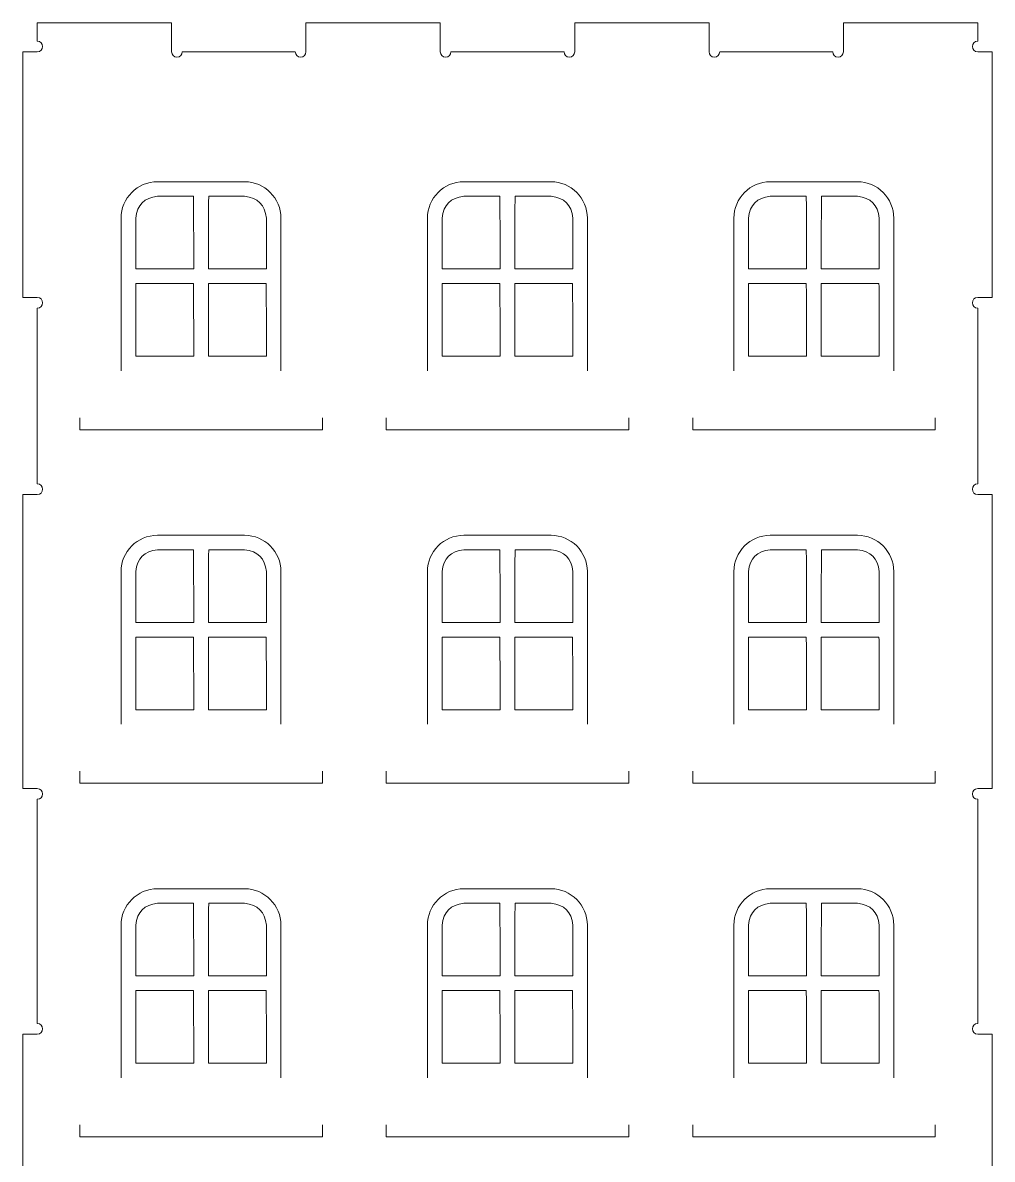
# Model space of a CAD drawing. Header units: millimetres. Extents: x -494 to 494, y -418 to 418.
# Drawn here: x 293.7 to 493.7, y 183.7 to 418.1 of the extents above; entities that cross this region are included whole.
import ezdxf

# ---------------------------------------------------------------- set-up
doc = ezdxf.new("R2010")
doc.units = ezdxf.units.MM
doc.header["$MEASUREMENT"] = 0

msp = doc.modelspace()

# ---------------------------------------------------------------- linework, layer by layer
at = {"lineweight": 9}
for points, knots in [([(293.7409, 6.8098), (293.7409, 6.8098), (293.7409, -46.8502), (293.7409, -46.8502), (293.7409, -46.8502), (293.7409, -46.8502), (313.7409, -46.8502), (313.7409, -46.8502), (313.7409, -46.8502), (313.7409, -46.8502), (313.7409, 10.1498), (313.7409, 10.1498), (313.7409, 10.1498), (313.7409, 10.1498), (413.7409, 10.1498), (413.7409, 10.1498), (413.7409, 10.1498), (413.7409, 10.1498), (413.7409, -46.8502), (413.7409, -46.8502), (413.7409, -46.8502), (413.7409, -46.8502), (493.7409, -46.8502), (493.7409, -46.8502), (493.7409, -46.8502), (493.7409, -46.8502), (493.7409, 6.8098), (493.7409, 6.8098), (493.7409, 6.8098), (493.7409, 6.8098), (490.7409, 6.8098), (490.7409, 6.8098), (490.7409, 6.8098), (490.1334, 6.8098), (489.6409, 7.3023), (489.6409, 7.9098), (489.6409, 7.9098), (489.6409, 8.5173), (490.1334, 9.0098), (490.7409, 9.0098), (490.7409, 9.0098), (490.7409, 9.0098), (490.7409, 55.2798), (490.7409, 55.2798), (490.7409, 55.2798), (490.1334, 55.2798), (489.6409, 55.7723), (489.6409, 56.3798), (489.6409, 56.3798), (489.6409, 56.9873), (490.1334, 57.4798), (490.7409, 57.4798), (490.7409, 57.4798), (490.7409, 57.4798), (493.7409, 57.4798), (493.7409, 57.4798), (493.7409, 57.4798), (493.7409, 57.4798), (493.7409, 108.1498), (493.7409, 108.1498), (493.7409, 108.1498), (493.7409, 108.1498), (490.7409, 108.1498), (490.7409, 108.1498), (490.7409, 108.1498), (490.1334, 108.1498), (489.6409, 108.6423), (489.6409, 109.2498), (489.6409, 109.2498), (489.6409, 109.8573), (490.1334, 110.3498), (490.7409, 110.3498), (490.7409, 110.3498), (490.7409, 110.3498), (490.7409, 156.6098), (490.7409, 156.6098), (490.7409, 156.6098), (490.1334, 156.6098), (489.6409, 157.1023), (489.6409, 157.7098), (489.6409, 157.7098), (489.6409, 158.3173), (490.1334, 158.8098), (490.7409, 158.8098), (490.7409, 158.8098), (490.7409, 158.8098), (493.7409, 158.8098), (493.7409, 158.8098), (493.7409, 158.8098), (493.7409, 158.8098), (493.7409, 209.4798), (493.7409, 209.4798), (493.7409, 209.4798), (493.7409, 209.4798), (490.7409, 209.4798), (490.7409, 209.4798), (490.7409, 209.4798), (490.1334, 209.4798), (489.6409, 209.9723), (489.6409, 210.5798), (489.6409, 210.5798), (489.6409, 211.1873), (490.1334, 211.6798), (490.7409, 211.6798), (490.7409, 211.6798), (490.7409, 211.6798), (490.7409, 257.9498), (490.7409, 257.9498), (490.7409, 257.9498), (490.1334, 257.9498), (489.6409, 258.4423), (489.6409, 259.0498), (489.6409, 259.0498), (489.6409, 259.6573), (490.1334, 260.1498), (490.7409, 260.1498), (490.7409, 260.1498), (490.7409, 260.1498), (493.7409, 260.1498), (493.7409, 260.1498), (493.7409, 260.1498), (493.7409, 260.1498), (493.7409, 320.8098), (493.7409, 320.8098), (493.7409, 320.8098), (493.7409, 320.8098), (490.7409, 320.8098), (490.7409, 320.8098), (490.7409, 320.8098), (490.1334, 320.8098), (489.6409, 321.3023), (489.6409, 321.9098), (489.6409, 321.9098), (489.6409, 322.5173), (490.1334, 323.0098), (490.7409, 323.0098), (490.7409, 323.0098), (490.7409, 323.0098), (490.7409, 359.2798), (490.7409, 359.2798), (490.7409, 359.2798), (490.1334, 359.2798), (489.6409, 359.7723), (489.6409, 360.3798), (489.6409, 360.3798), (489.6409, 360.9873), (490.1334, 361.4798), (490.7409, 361.4798), (490.7409, 361.4798), (490.7409, 361.4798), (493.7409, 361.4798), (493.7409, 361.4798), (493.7409, 361.4798), (493.7409, 361.4798), (493.7409, 412.1498), (493.7409, 412.1498), (493.7409, 412.1498), (493.7409, 412.1498), (490.7409, 412.1498), (490.7409, 412.1498), (490.7409, 412.1498), (490.1334, 412.1498), (489.6409, 412.6423), (489.6409, 413.2498), (489.6409, 413.2498), (489.6409, 413.8573), (490.1334, 414.3498), (490.7409, 414.3498), (490.7409, 414.3498), (490.7409, 414.3498), (490.7409, 418.1498), (490.7409, 418.1498), (490.7409, 418.1498), (490.7409, 418.1498), (463.0209, 418.1498), (463.0209, 418.1498), (463.0209, 418.1498), (463.0209, 418.1498), (463.0209, 412.1498), (463.0209, 412.1498), (463.0209, 412.1498), (463.0209, 411.5423), (462.5284, 411.0498), (461.9209, 411.0498), (461.9209, 411.0498), (461.3134, 411.0498), (460.8209, 411.5423), (460.8209, 412.1498), (460.8209, 412.1498), (460.8209, 412.1498), (437.5109, 412.1498), (437.5109, 412.1498), (437.5109, 412.1498), (437.5109, 411.5423), (437.0184, 411.0498), (436.4109, 411.0498), (436.4109, 411.0498), (435.8034, 411.0498), (435.3109, 411.5423), (435.3109, 412.1498), (435.3109, 412.1498), (435.3109, 412.1498), (435.3109, 418.1498), (435.3109, 418.1498), (435.3109, 418.1498), (435.3109, 418.1498), (407.6009, 418.1498), (407.6009, 418.1498), (407.6009, 418.1498), (407.6009, 418.1498), (407.6009, 412.1498), (407.6009, 412.1498), (407.6009, 412.1498), (407.6009, 411.5423), (407.1084, 411.0498), (406.5009, 411.0498), (406.5009, 411.0498), (405.8934, 411.0498), (405.4009, 411.5423), (405.4009, 412.1498), (405.4009, 412.1498), (405.4009, 412.1498), (382.0809, 412.1498), (382.0809, 412.1498), (382.0809, 412.1498), (382.0809, 411.5423), (381.5884, 411.0498), (380.9809, 411.0498), (380.9809, 411.0498), (380.3734, 411.0498), (379.8809, 411.5423), (379.8809, 412.1498), (379.8809, 412.1498), (379.8809, 412.1498), (379.8809, 418.1498), (379.8809, 418.1498), (379.8809, 418.1498), (379.8809, 418.1498), (352.1709, 418.1498), (352.1709, 418.1498), (352.1709, 418.1498), (352.1709, 418.1498), (352.1709, 412.1498), (352.1709, 412.1498), (352.1709, 412.1498), (352.1709, 411.5423), (351.6784, 411.0498), (351.0709, 411.0498), (351.0709, 411.0498), (350.4634, 411.0498), (349.9709, 411.5423), (349.9709, 412.1498), (349.9709, 412.1498), (349.9709, 412.1498), (326.6509, 412.1498), (326.6509, 412.1498), (326.6509, 412.1498), (326.6509, 411.5423), (326.1584, 411.0498), (325.5509, 411.0498), (325.5509, 411.0498), (324.9434, 411.0498), (324.4509, 411.5423), (324.4509, 412.1498), (324.4509, 412.1498), (324.4509, 412.1498), (324.4509, 418.1498), (324.4509, 418.1498), (324.4509, 418.1498), (324.4509, 418.1498), (296.7409, 418.1498), (296.7409, 418.1498), (296.7409, 418.1498), (296.7409, 418.1498), (296.7409, 414.3498), (296.7409, 414.3498), (296.7409, 414.3498), (297.3484, 414.3498), (297.8409, 413.8573), (297.8409, 413.2498), (297.8409, 413.2498), (297.8409, 412.6423), (297.3484, 412.1498), (296.7409, 412.1498), (296.7409, 412.1498), (296.7409, 412.1498), (293.7409, 412.1498), (293.7409, 412.1498), (293.7409, 412.1498), (293.7409, 412.1498), (293.7409, 361.4798), (293.7409, 361.4798), (293.7409, 361.4798), (293.7409, 361.4798), (296.7409, 361.4798), (296.7409, 361.4798), (296.7409, 361.4798), (297.3484, 361.4798), (297.8409, 360.9873), (297.8409, 360.3798), (297.8409, 360.3798), (297.8409, 359.7723), (297.3484, 359.2798), (296.7409, 359.2798), (296.7409, 359.2798), (296.7409, 359.2798), (296.7409, 323.0098), (296.7409, 323.0098), (296.7409, 323.0098), (297.3484, 323.0098), (297.8409, 322.5173), (297.8409, 321.9098), (297.8409, 321.9098), (297.8409, 321.3023), (297.3484, 320.8098), (296.7409, 320.8098), (296.7409, 320.8098), (296.7409, 320.8098), (293.7409, 320.8098), (293.7409, 320.8098), (293.7409, 320.8098), (293.7409, 320.8098), (293.7409, 260.1498), (293.7409, 260.1498), (293.7409, 260.1498), (293.7409, 260.1498), (296.7409, 260.1498), (296.7409, 260.1498), (296.7409, 260.1498), (297.3484, 260.1498), (297.8409, 259.6573), (297.8409, 259.0498), (297.8409, 259.0498), (297.8409, 258.4423), (297.3484, 257.9498), (296.7409, 257.9498), (296.7409, 257.9498), (296.7409, 257.9498), (296.7409, 211.6798), (296.7409, 211.6798), (296.7409, 211.6798), (297.3484, 211.6798), (297.8409, 211.1873), (297.8409, 210.5798), (297.8409, 210.5798), (297.8409, 209.9723), (297.3484, 209.4798), (296.7409, 209.4798), (296.7409, 209.4798), (296.7409, 209.4798), (293.7409, 209.4798), (293.7409, 209.4798), (293.7409, 209.4798), (293.7409, 209.4798), (293.7409, 158.8098), (293.7409, 158.8098), (293.7409, 158.8098), (293.7409, 158.8098), (296.7409, 158.8098), (296.7409, 158.8098), (296.7409, 158.8098), (297.3484, 158.8098), (297.8409, 158.3173), (297.8409, 157.7098), (297.8409, 157.7098), (297.8409, 157.1023), (297.3484, 156.6098), (296.7409, 156.6098), (296.7409, 156.6098), (296.7409, 156.6098), (296.7409, 110.3498), (296.7409, 110.3498), (296.7409, 110.3498), (297.3484, 110.3498), (297.8409, 109.8573), (297.8409, 109.2498), (297.8409, 109.2498), (297.8409, 108.6423), (297.3484, 108.1498), (296.7409, 108.1498), (296.7409, 108.1498), (296.7409, 108.1498), (293.7409, 108.1498), (293.7409, 108.1498), (293.7409, 108.1498), (293.7409, 108.1498), (293.7409, 57.4798), (293.7409, 57.4798), (293.7409, 57.4798), (293.7409, 57.4798), (296.7409, 57.4798), (296.7409, 57.4798), (296.7409, 57.4798), (297.3484, 57.4798), (297.8409, 56.9873), (297.8409, 56.3798), (297.8409, 56.3798), (297.8409, 55.7723), (297.3484, 55.2798), (296.7409, 55.2798), (296.7409, 55.2798), (296.7409, 55.2798), (296.7409, 9.0098), (296.7409, 9.0098), (296.7409, 9.0098), (297.3484, 9.0098), (297.8409, 8.5173), (297.8409, 7.9098), (297.8409, 7.9098), (297.8409, 7.3023), (297.3484, 6.8098), (296.7409, 6.8098), (296.7409, 6.8098), (296.7409, 6.8098), (293.7409, 6.8098), (293.7409, 6.8098)], [0, 0, 0, 0, 0.00952381, 0.00952381, 0.00952381, 0.00952381, 0.01904762, 0.01904762, 0.01904762, 0.01904762, 0.02857143, 0.02857143, 0.02857143, 0.02857143, 0.03809524, 0.03809524, 0.03809524, 0.03809524, 0.04761905, 0.04761905, 0.04761905, 0.04761905, 0.05714286, 0.05714286, 0.05714286, 0.05714286, 0.06666667, 0.06666667, 0.06666667, 0.06666667, 0.07619048, 0.07619048, 0.07619048, 0.07619048, 0.08571429, 0.08571429, 0.08571429, 0.08571429, 0.0952381, 0.0952381, 0.0952381, 0.0952381, 0.1047619, 0.1047619, 0.1047619, 0.1047619, 0.11428571, 0.11428571, 0.11428571, 0.11428571, 0.12380952, 0.12380952, 0.12380952, 0.12380952, 0.13333333, 0.13333333, 0.13333333, 0.13333333, 0.14285714, 0.14285714, 0.14285714, 0.14285714, 0.15238095, 0.15238095, 0.15238095, 0.15238095, 0.16190476, 0.16190476, 0.16190476, 0.16190476, 0.17142857, 0.17142857, 0.17142857, 0.17142857, 0.18095238, 0.18095238, 0.18095238, 0.18095238, 0.19047619, 0.19047619, 0.19047619, 0.19047619, 0.2, 0.2, 0.2, 0.2, 0.20952381, 0.20952381, 0.20952381, 0.20952381, 0.21904762, 0.21904762, 0.21904762, 0.21904762, 0.22857143, 0.22857143, 0.22857143, 0.22857143, 0.23809524, 0.23809524, 0.23809524, 0.23809524, 0.24761905, 0.24761905, 0.24761905, 0.24761905, 0.25714286, 0.25714286, 0.25714286, 0.25714286, 0.26666667, 0.26666667, 0.26666667, 0.26666667, 0.27619048, 0.27619048, 0.27619048, 0.27619048, 0.28571429, 0.28571429, 0.28571429, 0.28571429, 0.2952381, 0.2952381, 0.2952381, 0.2952381, 0.3047619, 0.3047619, 0.3047619, 0.3047619, 0.31428571, 0.31428571, 0.31428571, 0.31428571, 0.32380952, 0.32380952, 0.32380952, 0.32380952, 0.33333333, 0.33333333, 0.33333333, 0.33333333, 0.34285714, 0.34285714, 0.34285714, 0.34285714, 0.35238095, 0.35238095, 0.35238095, 0.35238095, 0.36190476, 0.36190476, 0.36190476, 0.36190476, 0.37142857, 0.37142857, 0.37142857, 0.37142857, 0.38095238, 0.38095238, 0.38095238, 0.38095238, 0.39047619, 0.39047619, 0.39047619, 0.39047619, 0.4, 0.4, 0.4, 0.4, 0.40952381, 0.40952381, 0.40952381, 0.40952381, 0.41904762, 0.41904762, 0.41904762, 0.41904762, 0.42857143, 0.42857143, 0.42857143, 0.42857143, 0.43809524, 0.43809524, 0.43809524, 0.43809524, 0.44761905, 0.44761905, 0.44761905, 0.44761905, 0.45714286, 0.45714286, 0.45714286, 0.45714286, 0.46666667, 0.46666667, 0.46666667, 0.46666667, 0.47619048, 0.47619048, 0.47619048, 0.47619048, 0.48571429, 0.48571429, 0.48571429, 0.48571429, 0.4952381, 0.4952381, 0.4952381, 0.4952381, 0.5047619, 0.5047619, 0.5047619, 0.5047619, 0.51428571, 0.51428571, 0.51428571, 0.51428571, 0.52380952, 0.52380952, 0.52380952, 0.52380952, 0.53333333, 0.53333333, 0.53333333, 0.53333333, 0.54285714, 0.54285714, 0.54285714, 0.54285714, 0.55238095, 0.55238095, 0.55238095, 0.55238095, 0.56190476, 0.56190476, 0.56190476, 0.56190476, 0.57142857, 0.57142857, 0.57142857, 0.57142857, 0.58095238, 0.58095238, 0.58095238, 0.58095238, 0.59047619, 0.59047619, 0.59047619, 0.59047619, 0.6, 0.6, 0.6, 0.6, 0.60952381, 0.60952381, 0.60952381, 0.60952381, 0.61904762, 0.61904762, 0.61904762, 0.61904762, 0.62857143, 0.62857143, 0.62857143, 0.62857143, 0.63809524, 0.63809524, 0.63809524, 0.63809524, 0.64761905, 0.64761905, 0.64761905, 0.64761905, 0.65714286, 0.65714286, 0.65714286, 0.65714286, 0.66666667, 0.66666667, 0.66666667, 0.66666667, 0.67619048, 0.67619048, 0.67619048, 0.67619048, 0.68571429, 0.68571429, 0.68571429, 0.68571429, 0.6952381, 0.6952381, 0.6952381, 0.6952381, 0.7047619, 0.7047619, 0.7047619, 0.7047619, 0.71428571, 0.71428571, 0.71428571, 0.71428571, 0.72380952, 0.72380952, 0.72380952, 0.72380952, 0.73333333, 0.73333333, 0.73333333, 0.73333333, 0.74285714, 0.74285714, 0.74285714, 0.74285714, 0.75238095, 0.75238095, 0.75238095, 0.75238095, 0.76190476, 0.76190476, 0.76190476, 0.76190476, 0.77142857, 0.77142857, 0.77142857, 0.77142857, 0.78095238, 0.78095238, 0.78095238, 0.78095238, 0.79047619, 0.79047619, 0.79047619, 0.79047619, 0.8, 0.8, 0.8, 0.8, 0.80952381, 0.80952381, 0.80952381, 0.80952381, 0.81904762, 0.81904762, 0.81904762, 0.81904762, 0.82857143, 0.82857143, 0.82857143, 0.82857143, 0.83809524, 0.83809524, 0.83809524, 0.83809524, 0.84761905, 0.84761905, 0.84761905, 0.84761905, 0.85714286, 0.85714286, 0.85714286, 0.85714286, 0.86666667, 0.86666667, 0.86666667, 0.86666667, 0.87619048, 0.87619048, 0.87619048, 0.87619048, 0.88571429, 0.88571429, 0.88571429, 0.88571429, 0.8952381, 0.8952381, 0.8952381, 0.8952381, 0.9047619, 0.9047619, 0.9047619, 0.9047619, 0.91428571, 0.91428571, 0.91428571, 0.91428571, 0.92380952, 0.92380952, 0.92380952, 0.92380952, 0.93333333, 0.93333333, 0.93333333, 0.93333333, 0.94285714, 0.94285714, 0.94285714, 0.94285714, 0.95238095, 0.95238095, 0.95238095, 0.95238095, 0.96190476, 0.96190476, 0.96190476, 0.96190476, 0.97142857, 0.97142857, 0.97142857, 0.97142857, 0.98095238, 0.98095238, 0.98095238, 0.98095238, 1, 1, 1, 1]), ([(347.0163, 346.3401), (347.0163, 346.3401), (347.0163, 377.8401), (347.0163, 377.8401), (347.0163, 377.8401), (347.0163, 381.9651), (343.6413, 385.3401), (339.5164, 385.3401), (339.5164, 385.3401), (339.5164, 385.3401), (321.5163, 385.3401), (321.5163, 385.3401), (321.5163, 385.3401), (317.3914, 385.3401), (314.0163, 381.9651), (314.0163, 377.8401), (314.0163, 377.8401), (314.0163, 377.8401), (314.0163, 346.3401), (314.0163, 346.3401)], [0, 0, 0, 0, 0.16666667, 0.16666667, 0.16666667, 0.16666667, 0.33333333, 0.33333333, 0.33333333, 0.33333333, 0.5, 0.5, 0.5, 0.5, 0.66666667, 0.66666667, 0.66666667, 0.66666667, 1, 1, 1, 1]), ([(410.2163, 346.3401), (410.2163, 346.3401), (410.2163, 377.8401), (410.2163, 377.8401), (410.2163, 377.8401), (410.2163, 381.9651), (406.8413, 385.3401), (402.7164, 385.3401), (402.7164, 385.3401), (402.7164, 385.3401), (384.7163, 385.3401), (384.7163, 385.3401), (384.7163, 385.3401), (380.5914, 385.3401), (377.2163, 381.9651), (377.2163, 377.8401), (377.2163, 377.8401), (377.2163, 377.8401), (377.2163, 346.3401), (377.2163, 346.3401)], [0, 0, 0, 0, 0.16666667, 0.16666667, 0.16666667, 0.16666667, 0.33333333, 0.33333333, 0.33333333, 0.33333333, 0.5, 0.5, 0.5, 0.5, 0.66666667, 0.66666667, 0.66666667, 0.66666667, 1, 1, 1, 1]), ([(473.4363, 346.3401), (473.4363, 346.3401), (473.4363, 377.8401), (473.4363, 377.8401), (473.4363, 377.8401), (473.4363, 381.9651), (470.0613, 385.3401), (465.9364, 385.3401), (465.9364, 385.3401), (465.9364, 385.3401), (447.9363, 385.3401), (447.9363, 385.3401), (447.9363, 385.3401), (443.8114, 385.3401), (440.4363, 381.9651), (440.4363, 377.8401), (440.4363, 377.8401), (440.4363, 377.8401), (440.4363, 346.3401), (440.4363, 346.3401)], [0, 0, 0, 0, 0.16666667, 0.16666667, 0.16666667, 0.16666667, 0.33333333, 0.33333333, 0.33333333, 0.33333333, 0.5, 0.5, 0.5, 0.5, 0.66666667, 0.66666667, 0.66666667, 0.66666667, 1, 1, 1, 1]), ([(317.0379, 377.8401), (317.0379, 369.84), (317.0379, 367.3614), (317.0379, 367.3614), (317.0379, 367.3614), (326.0379, 367.3615), (329.0162, 367.3615), (329.0162, 367.3615), (329.0162, 367.3615), (329.0162, 378.3615), (328.9504, 382.3401), (328.9504, 382.3401), (328.9504, 382.3401), (322.9503, 382.3401), (321.5378, 382.3401), (321.5378, 382.3401), (321.5378, 382.3401), (318.8187, 382.0899), (317.3187, 380.5899), (317.0379, 377.8401)], [0, 0, 0, 0, 0.16666667, 0.16666667, 0.16666667, 0.16666667, 0.33333333, 0.33333333, 0.33333333, 0.33333333, 0.5, 0.5, 0.5, 0.5, 0.66666667, 0.66666667, 0.66666667, 0.66666667, 1, 1, 1, 1]), ([(344.0163, 377.8401), (344.0163, 369.84), (344.0163, 367.3614), (344.0163, 367.3614), (344.0163, 367.3614), (335.0163, 367.3615), (332.038, 367.3615), (332.038, 367.3615), (332.038, 367.3615), (332.038, 378.3615), (332.1038, 382.3401), (332.1038, 382.3401), (332.1038, 382.3401), (338.1039, 382.3401), (339.5164, 382.3401), (339.5164, 382.3401), (339.5164, 382.3401), (342.2355, 382.0899), (343.7355, 380.5899), (344.0163, 377.8401)], [0, 0, 0, 0, 0.16666667, 0.16666667, 0.16666667, 0.16666667, 0.33333333, 0.33333333, 0.33333333, 0.33333333, 0.5, 0.5, 0.5, 0.5, 0.66666667, 0.66666667, 0.66666667, 0.66666667, 1, 1, 1, 1]), ([(380.2379, 377.8401), (380.2379, 369.84), (380.2379, 367.3614), (380.2379, 367.3614), (380.2379, 367.3614), (389.2379, 367.3615), (392.2162, 367.3615), (392.2162, 367.3615), (392.2162, 367.3615), (392.2162, 378.3615), (392.1504, 382.3401), (392.1504, 382.3401), (392.1504, 382.3401), (386.1503, 382.3401), (384.7378, 382.3401), (384.7378, 382.3401), (384.7378, 382.3401), (382.0187, 382.0899), (380.5187, 380.5899), (380.2379, 377.8401)], [0, 0, 0, 0, 0.16666667, 0.16666667, 0.16666667, 0.16666667, 0.33333333, 0.33333333, 0.33333333, 0.33333333, 0.5, 0.5, 0.5, 0.5, 0.66666667, 0.66666667, 0.66666667, 0.66666667, 1, 1, 1, 1]), ([(407.2163, 377.8401), (407.2163, 369.84), (407.2163, 367.3614), (407.2163, 367.3614), (407.2163, 367.3614), (398.2163, 367.3615), (395.238, 367.3615), (395.238, 367.3615), (395.238, 367.3615), (395.238, 378.3615), (395.3038, 382.3401), (395.3038, 382.3401), (395.3038, 382.3401), (401.3039, 382.3401), (402.7164, 382.3401), (402.7164, 382.3401), (402.7164, 382.3401), (405.4355, 382.0899), (406.9355, 380.5899), (407.2163, 377.8401)], [0, 0, 0, 0, 0.16666667, 0.16666667, 0.16666667, 0.16666667, 0.33333333, 0.33333333, 0.33333333, 0.33333333, 0.5, 0.5, 0.5, 0.5, 0.66666667, 0.66666667, 0.66666667, 0.66666667, 1, 1, 1, 1]), ([(443.4579, 377.8401), (443.4579, 369.84), (443.4579, 367.3614), (443.4579, 367.3614), (443.4579, 367.3614), (452.4579, 367.3615), (455.4362, 367.3615), (455.4362, 367.3615), (455.4362, 367.3615), (455.4362, 378.3615), (455.3704, 382.3401), (455.3704, 382.3401), (455.3704, 382.3401), (449.3703, 382.3401), (447.9578, 382.3401), (447.9578, 382.3401), (447.9578, 382.3401), (445.2387, 382.0899), (443.7387, 380.5899), (443.4579, 377.8401)], [0, 0, 0, 0, 0.16666667, 0.16666667, 0.16666667, 0.16666667, 0.33333333, 0.33333333, 0.33333333, 0.33333333, 0.5, 0.5, 0.5, 0.5, 0.66666667, 0.66666667, 0.66666667, 0.66666667, 1, 1, 1, 1]), ([(470.4363, 377.8401), (470.4363, 369.84), (470.4363, 367.3614), (470.4363, 367.3614), (470.4363, 367.3614), (461.4363, 367.3615), (458.458, 367.3615), (458.458, 367.3615), (458.458, 367.3615), (458.458, 378.3615), (458.5238, 382.3401), (458.5238, 382.3401), (458.5238, 382.3401), (464.5239, 382.3401), (465.9364, 382.3401), (465.9364, 382.3401), (465.9364, 382.3401), (468.6555, 382.0899), (470.1555, 380.5899), (470.4363, 377.8401)], [0, 0, 0, 0, 0.16666667, 0.16666667, 0.16666667, 0.16666667, 0.33333333, 0.33333333, 0.33333333, 0.33333333, 0.5, 0.5, 0.5, 0.5, 0.66666667, 0.66666667, 0.66666667, 0.66666667, 1, 1, 1, 1]), ([(317.0379, 364.3401), (317.0379, 356.34), (317.0379, 349.3614), (317.0379, 349.3614), (317.0379, 349.3614), (326.0379, 349.3615), (329.0162, 349.3615), (329.0162, 349.3615), (329.0162, 349.3615), (329.0162, 360.3615), (328.9504, 364.3401), (328.9504, 364.3401), (328.9504, 364.3401), (322.9503, 364.3401), (317.0379, 364.3401), (317.0379, 364.3401)], [0, 0, 0, 0, 0.2, 0.2, 0.2, 0.2, 0.4, 0.4, 0.4, 0.4, 0.6, 0.6, 0.6, 0.6, 1, 1, 1, 1]), ([(332.0379, 364.3401), (332.0379, 356.34), (332.0379, 349.3614), (332.0379, 349.3614), (332.0379, 349.3614), (341.0379, 349.3615), (344.0162, 349.3615), (344.0162, 349.3615), (344.0162, 349.3615), (344.0162, 360.3615), (343.9504, 364.3401), (343.9504, 364.3401), (343.9504, 364.3401), (337.9503, 364.3401), (332.0379, 364.3401), (332.0379, 364.3401)], [0, 0, 0, 0, 0.2, 0.2, 0.2, 0.2, 0.4, 0.4, 0.4, 0.4, 0.6, 0.6, 0.6, 0.6, 1, 1, 1, 1]), ([(380.2379, 364.3401), (380.2379, 356.34), (380.2379, 349.3614), (380.2379, 349.3614), (380.2379, 349.3614), (389.2379, 349.3615), (392.2162, 349.3615), (392.2162, 349.3615), (392.2162, 349.3615), (392.2162, 360.3615), (392.1504, 364.3401), (392.1504, 364.3401), (392.1504, 364.3401), (386.1503, 364.3401), (380.2379, 364.3401), (380.2379, 364.3401)], [0, 0, 0, 0, 0.2, 0.2, 0.2, 0.2, 0.4, 0.4, 0.4, 0.4, 0.6, 0.6, 0.6, 0.6, 1, 1, 1, 1]), ([(395.2379, 364.3401), (395.2379, 356.34), (395.2379, 349.3614), (395.2379, 349.3614), (395.2379, 349.3614), (404.2379, 349.3615), (407.2162, 349.3615), (407.2162, 349.3615), (407.2162, 349.3615), (407.2162, 360.3615), (407.1504, 364.3401), (407.1504, 364.3401), (407.1504, 364.3401), (401.1503, 364.3401), (395.2379, 364.3401), (395.2379, 364.3401)], [0, 0, 0, 0, 0.2, 0.2, 0.2, 0.2, 0.4, 0.4, 0.4, 0.4, 0.6, 0.6, 0.6, 0.6, 1, 1, 1, 1]), ([(443.4579, 364.3401), (443.4579, 356.34), (443.4579, 349.3614), (443.4579, 349.3614), (443.4579, 349.3614), (452.4579, 349.3615), (455.4362, 349.3615), (455.4362, 349.3615), (455.4362, 349.3615), (455.4362, 360.3615), (455.3704, 364.3401), (455.3704, 364.3401), (455.3704, 364.3401), (449.3703, 364.3401), (443.4579, 364.3401), (443.4579, 364.3401)], [0, 0, 0, 0, 0.2, 0.2, 0.2, 0.2, 0.4, 0.4, 0.4, 0.4, 0.6, 0.6, 0.6, 0.6, 1, 1, 1, 1]), ([(458.4579, 364.3401), (458.4579, 356.34), (458.4579, 349.3614), (458.4579, 349.3614), (458.4579, 349.3614), (467.4579, 349.3615), (470.4362, 349.3615), (470.4362, 349.3615), (470.4362, 349.3615), (470.4362, 360.3615), (470.3704, 364.3401), (470.3704, 364.3401), (470.3704, 364.3401), (464.3703, 364.3401), (458.4579, 364.3401), (458.4579, 364.3401)], [0, 0, 0, 0, 0.2, 0.2, 0.2, 0.2, 0.4, 0.4, 0.4, 0.4, 0.6, 0.6, 0.6, 0.6, 1, 1, 1, 1]), ([(305.5199, 336.6588), (305.5199, 336.6588), (305.5199, 334.19), (305.5199, 334.19), (305.5199, 334.19), (305.5199, 334.19), (355.5507, 334.19), (355.5507, 334.19), (355.5507, 334.19), (355.5507, 334.19), (355.5507, 336.6588), (355.5507, 336.6588)], [0, 0, 0, 0, 0.25, 0.25, 0.25, 0.25, 0.5, 0.5, 0.5, 0.5, 1, 1, 1, 1]), ([(368.7199, 336.6588), (368.7199, 336.6588), (368.7199, 334.19), (368.7199, 334.19), (368.7199, 334.19), (368.7199, 334.19), (418.7507, 334.19), (418.7507, 334.19), (418.7507, 334.19), (418.7507, 334.19), (418.7507, 336.6588), (418.7507, 336.6588)], [0, 0, 0, 0, 0.25, 0.25, 0.25, 0.25, 0.5, 0.5, 0.5, 0.5, 1, 1, 1, 1]), ([(431.9399, 336.6588), (431.9399, 336.6588), (431.9399, 334.19), (431.9399, 334.19), (431.9399, 334.19), (431.9399, 334.19), (481.9707, 334.19), (481.9707, 334.19), (481.9707, 334.19), (481.9707, 334.19), (481.9707, 336.6588), (481.9707, 336.6588)], [0, 0, 0, 0, 0.25, 0.25, 0.25, 0.25, 0.5, 0.5, 0.5, 0.5, 1, 1, 1, 1]), ([(347.0163, 273.4101), (347.0163, 273.4101), (347.0163, 304.9101), (347.0163, 304.9101), (347.0163, 304.9101), (347.0163, 309.0351), (343.6413, 312.4101), (339.5164, 312.4101), (339.5164, 312.4101), (339.5164, 312.4101), (321.5163, 312.4101), (321.5163, 312.4101), (321.5163, 312.4101), (317.3914, 312.4101), (314.0163, 309.0351), (314.0163, 304.9101), (314.0163, 304.9101), (314.0163, 304.9101), (314.0163, 273.4101), (314.0163, 273.4101)], [0, 0, 0, 0, 0.16666667, 0.16666667, 0.16666667, 0.16666667, 0.33333333, 0.33333333, 0.33333333, 0.33333333, 0.5, 0.5, 0.5, 0.5, 0.66666667, 0.66666667, 0.66666667, 0.66666667, 1, 1, 1, 1]), ([(410.2163, 273.4101), (410.2163, 273.4101), (410.2163, 304.9101), (410.2163, 304.9101), (410.2163, 304.9101), (410.2163, 309.0351), (406.8413, 312.4101), (402.7164, 312.4101), (402.7164, 312.4101), (402.7164, 312.4101), (384.7163, 312.4101), (384.7163, 312.4101), (384.7163, 312.4101), (380.5914, 312.4101), (377.2163, 309.0351), (377.2163, 304.9101), (377.2163, 304.9101), (377.2163, 304.9101), (377.2163, 273.4101), (377.2163, 273.4101)], [0, 0, 0, 0, 0.16666667, 0.16666667, 0.16666667, 0.16666667, 0.33333333, 0.33333333, 0.33333333, 0.33333333, 0.5, 0.5, 0.5, 0.5, 0.66666667, 0.66666667, 0.66666667, 0.66666667, 1, 1, 1, 1]), ([(473.4363, 273.4101), (473.4363, 273.4101), (473.4363, 304.9101), (473.4363, 304.9101), (473.4363, 304.9101), (473.4363, 309.0351), (470.0613, 312.4101), (465.9364, 312.4101), (465.9364, 312.4101), (465.9364, 312.4101), (447.9363, 312.4101), (447.9363, 312.4101), (447.9363, 312.4101), (443.8114, 312.4101), (440.4363, 309.0351), (440.4363, 304.9101), (440.4363, 304.9101), (440.4363, 304.9101), (440.4363, 273.4101), (440.4363, 273.4101)], [0, 0, 0, 0, 0.16666667, 0.16666667, 0.16666667, 0.16666667, 0.33333333, 0.33333333, 0.33333333, 0.33333333, 0.5, 0.5, 0.5, 0.5, 0.66666667, 0.66666667, 0.66666667, 0.66666667, 1, 1, 1, 1]), ([(317.0379, 304.9101), (317.0379, 296.91), (317.0379, 294.4314), (317.0379, 294.4314), (317.0379, 294.4314), (326.0379, 294.4315), (329.0162, 294.4315), (329.0162, 294.4315), (329.0162, 294.4315), (329.0162, 305.4315), (328.9504, 309.4101), (328.9504, 309.4101), (328.9504, 309.4101), (322.9503, 309.4101), (321.5378, 309.4101), (321.5378, 309.4101), (321.5378, 309.4101), (318.8187, 309.1599), (317.3187, 307.6599), (317.0379, 304.9101)], [0, 0, 0, 0, 0.16666667, 0.16666667, 0.16666667, 0.16666667, 0.33333333, 0.33333333, 0.33333333, 0.33333333, 0.5, 0.5, 0.5, 0.5, 0.66666667, 0.66666667, 0.66666667, 0.66666667, 1, 1, 1, 1]), ([(344.0163, 304.9101), (344.0163, 296.91), (344.0163, 294.4314), (344.0163, 294.4314), (344.0163, 294.4314), (335.0163, 294.4315), (332.038, 294.4315), (332.038, 294.4315), (332.038, 294.4315), (332.038, 305.4315), (332.1038, 309.4101), (332.1038, 309.4101), (332.1038, 309.4101), (338.1039, 309.4101), (339.5164, 309.4101), (339.5164, 309.4101), (339.5164, 309.4101), (342.2355, 309.1599), (343.7355, 307.6599), (344.0163, 304.9101)], [0, 0, 0, 0, 0.16666667, 0.16666667, 0.16666667, 0.16666667, 0.33333333, 0.33333333, 0.33333333, 0.33333333, 0.5, 0.5, 0.5, 0.5, 0.66666667, 0.66666667, 0.66666667, 0.66666667, 1, 1, 1, 1]), ([(380.2379, 304.9101), (380.2379, 296.91), (380.2379, 294.4314), (380.2379, 294.4314), (380.2379, 294.4314), (389.2379, 294.4315), (392.2162, 294.4315), (392.2162, 294.4315), (392.2162, 294.4315), (392.2162, 305.4315), (392.1504, 309.4101), (392.1504, 309.4101), (392.1504, 309.4101), (386.1503, 309.4101), (384.7378, 309.4101), (384.7378, 309.4101), (384.7378, 309.4101), (382.0187, 309.1599), (380.5187, 307.6599), (380.2379, 304.9101)], [0, 0, 0, 0, 0.16666667, 0.16666667, 0.16666667, 0.16666667, 0.33333333, 0.33333333, 0.33333333, 0.33333333, 0.5, 0.5, 0.5, 0.5, 0.66666667, 0.66666667, 0.66666667, 0.66666667, 1, 1, 1, 1]), ([(407.2163, 304.9101), (407.2163, 296.91), (407.2163, 294.4314), (407.2163, 294.4314), (407.2163, 294.4314), (398.2163, 294.4315), (395.238, 294.4315), (395.238, 294.4315), (395.238, 294.4315), (395.238, 305.4315), (395.3038, 309.4101), (395.3038, 309.4101), (395.3038, 309.4101), (401.3039, 309.4101), (402.7164, 309.4101), (402.7164, 309.4101), (402.7164, 309.4101), (405.4355, 309.1599), (406.9355, 307.6599), (407.2163, 304.9101)], [0, 0, 0, 0, 0.16666667, 0.16666667, 0.16666667, 0.16666667, 0.33333333, 0.33333333, 0.33333333, 0.33333333, 0.5, 0.5, 0.5, 0.5, 0.66666667, 0.66666667, 0.66666667, 0.66666667, 1, 1, 1, 1]), ([(443.4579, 304.9101), (443.4579, 296.91), (443.4579, 294.4314), (443.4579, 294.4314), (443.4579, 294.4314), (452.4579, 294.4315), (455.4362, 294.4315), (455.4362, 294.4315), (455.4362, 294.4315), (455.4362, 305.4315), (455.3704, 309.4101), (455.3704, 309.4101), (455.3704, 309.4101), (449.3703, 309.4101), (447.9578, 309.4101), (447.9578, 309.4101), (447.9578, 309.4101), (445.2387, 309.1599), (443.7387, 307.6599), (443.4579, 304.9101)], [0, 0, 0, 0, 0.16666667, 0.16666667, 0.16666667, 0.16666667, 0.33333333, 0.33333333, 0.33333333, 0.33333333, 0.5, 0.5, 0.5, 0.5, 0.66666667, 0.66666667, 0.66666667, 0.66666667, 1, 1, 1, 1]), ([(470.4363, 304.9101), (470.4363, 296.91), (470.4363, 294.4314), (470.4363, 294.4314), (470.4363, 294.4314), (461.4363, 294.4315), (458.458, 294.4315), (458.458, 294.4315), (458.458, 294.4315), (458.458, 305.4315), (458.5238, 309.4101), (458.5238, 309.4101), (458.5238, 309.4101), (464.5239, 309.4101), (465.9364, 309.4101), (465.9364, 309.4101), (465.9364, 309.4101), (468.6555, 309.1599), (470.1555, 307.6599), (470.4363, 304.9101)], [0, 0, 0, 0, 0.16666667, 0.16666667, 0.16666667, 0.16666667, 0.33333333, 0.33333333, 0.33333333, 0.33333333, 0.5, 0.5, 0.5, 0.5, 0.66666667, 0.66666667, 0.66666667, 0.66666667, 1, 1, 1, 1]), ([(317.0379, 291.4101), (317.0379, 283.41), (317.0379, 276.4314), (317.0379, 276.4314), (317.0379, 276.4314), (326.0379, 276.4315), (329.0162, 276.4315), (329.0162, 276.4315), (329.0162, 276.4315), (329.0162, 287.4315), (328.9504, 291.4101), (328.9504, 291.4101), (328.9504, 291.4101), (322.9503, 291.4101), (317.0379, 291.4101), (317.0379, 291.4101)], [0, 0, 0, 0, 0.2, 0.2, 0.2, 0.2, 0.4, 0.4, 0.4, 0.4, 0.6, 0.6, 0.6, 0.6, 1, 1, 1, 1]), ([(332.0379, 291.4101), (332.0379, 283.41), (332.0379, 276.4314), (332.0379, 276.4314), (332.0379, 276.4314), (341.0379, 276.4315), (344.0162, 276.4315), (344.0162, 276.4315), (344.0162, 276.4315), (344.0162, 287.4315), (343.9504, 291.4101), (343.9504, 291.4101), (343.9504, 291.4101), (337.9503, 291.4101), (332.0379, 291.4101), (332.0379, 291.4101)], [0, 0, 0, 0, 0.2, 0.2, 0.2, 0.2, 0.4, 0.4, 0.4, 0.4, 0.6, 0.6, 0.6, 0.6, 1, 1, 1, 1]), ([(380.2379, 291.4101), (380.2379, 283.41), (380.2379, 276.4314), (380.2379, 276.4314), (380.2379, 276.4314), (389.2379, 276.4315), (392.2162, 276.4315), (392.2162, 276.4315), (392.2162, 276.4315), (392.2162, 287.4315), (392.1504, 291.4101), (392.1504, 291.4101), (392.1504, 291.4101), (386.1503, 291.4101), (380.2379, 291.4101), (380.2379, 291.4101)], [0, 0, 0, 0, 0.2, 0.2, 0.2, 0.2, 0.4, 0.4, 0.4, 0.4, 0.6, 0.6, 0.6, 0.6, 1, 1, 1, 1]), ([(395.2379, 291.4101), (395.2379, 283.41), (395.2379, 276.4314), (395.2379, 276.4314), (395.2379, 276.4314), (404.2379, 276.4315), (407.2162, 276.4315), (407.2162, 276.4315), (407.2162, 276.4315), (407.2162, 287.4315), (407.1504, 291.4101), (407.1504, 291.4101), (407.1504, 291.4101), (401.1503, 291.4101), (395.2379, 291.4101), (395.2379, 291.4101)], [0, 0, 0, 0, 0.2, 0.2, 0.2, 0.2, 0.4, 0.4, 0.4, 0.4, 0.6, 0.6, 0.6, 0.6, 1, 1, 1, 1]), ([(443.4579, 291.4101), (443.4579, 283.41), (443.4579, 276.4314), (443.4579, 276.4314), (443.4579, 276.4314), (452.4579, 276.4315), (455.4362, 276.4315), (455.4362, 276.4315), (455.4362, 276.4315), (455.4362, 287.4315), (455.3704, 291.4101), (455.3704, 291.4101), (455.3704, 291.4101), (449.3703, 291.4101), (443.4579, 291.4101), (443.4579, 291.4101)], [0, 0, 0, 0, 0.2, 0.2, 0.2, 0.2, 0.4, 0.4, 0.4, 0.4, 0.6, 0.6, 0.6, 0.6, 1, 1, 1, 1]), ([(458.4579, 291.4101), (458.4579, 283.41), (458.4579, 276.4314), (458.4579, 276.4314), (458.4579, 276.4314), (467.4579, 276.4315), (470.4362, 276.4315), (470.4362, 276.4315), (470.4362, 276.4315), (470.4362, 287.4315), (470.3704, 291.4101), (470.3704, 291.4101), (470.3704, 291.4101), (464.3703, 291.4101), (458.4579, 291.4101), (458.4579, 291.4101)], [0, 0, 0, 0, 0.2, 0.2, 0.2, 0.2, 0.4, 0.4, 0.4, 0.4, 0.6, 0.6, 0.6, 0.6, 1, 1, 1, 1]), ([(305.5199, 263.7288), (305.5199, 263.7288), (305.5199, 261.26), (305.5199, 261.26), (305.5199, 261.26), (305.5199, 261.26), (355.5507, 261.26), (355.5507, 261.26), (355.5507, 261.26), (355.5507, 261.26), (355.5507, 263.7288), (355.5507, 263.7288)], [0, 0, 0, 0, 0.25, 0.25, 0.25, 0.25, 0.5, 0.5, 0.5, 0.5, 1, 1, 1, 1]), ([(368.7199, 263.7288), (368.7199, 263.7288), (368.7199, 261.26), (368.7199, 261.26), (368.7199, 261.26), (368.7199, 261.26), (418.7507, 261.26), (418.7507, 261.26), (418.7507, 261.26), (418.7507, 261.26), (418.7507, 263.7288), (418.7507, 263.7288)], [0, 0, 0, 0, 0.25, 0.25, 0.25, 0.25, 0.5, 0.5, 0.5, 0.5, 1, 1, 1, 1]), ([(431.9399, 263.7288), (431.9399, 263.7288), (431.9399, 261.26), (431.9399, 261.26), (431.9399, 261.26), (431.9399, 261.26), (481.9707, 261.26), (481.9707, 261.26), (481.9707, 261.26), (481.9707, 261.26), (481.9707, 263.7288), (481.9707, 263.7288)], [0, 0, 0, 0, 0.25, 0.25, 0.25, 0.25, 0.5, 0.5, 0.5, 0.5, 1, 1, 1, 1]), ([(347.0163, 200.4801), (347.0163, 200.4801), (347.0163, 231.9801), (347.0163, 231.9801), (347.0163, 231.9801), (347.0163, 236.1051), (343.6413, 239.4801), (339.5164, 239.4801), (339.5164, 239.4801), (339.5164, 239.4801), (321.5163, 239.4801), (321.5163, 239.4801), (321.5163, 239.4801), (317.3914, 239.4801), (314.0163, 236.1051), (314.0163, 231.9801), (314.0163, 231.9801), (314.0163, 231.9801), (314.0163, 200.4801), (314.0163, 200.4801)], [0, 0, 0, 0, 0.16666667, 0.16666667, 0.16666667, 0.16666667, 0.33333333, 0.33333333, 0.33333333, 0.33333333, 0.5, 0.5, 0.5, 0.5, 0.66666667, 0.66666667, 0.66666667, 0.66666667, 1, 1, 1, 1]), ([(410.2163, 200.4801), (410.2163, 200.4801), (410.2163, 231.9801), (410.2163, 231.9801), (410.2163, 231.9801), (410.2163, 236.1051), (406.8413, 239.4801), (402.7164, 239.4801), (402.7164, 239.4801), (402.7164, 239.4801), (384.7163, 239.4801), (384.7163, 239.4801), (384.7163, 239.4801), (380.5914, 239.4801), (377.2163, 236.1051), (377.2163, 231.9801), (377.2163, 231.9801), (377.2163, 231.9801), (377.2163, 200.4801), (377.2163, 200.4801)], [0, 0, 0, 0, 0.16666667, 0.16666667, 0.16666667, 0.16666667, 0.33333333, 0.33333333, 0.33333333, 0.33333333, 0.5, 0.5, 0.5, 0.5, 0.66666667, 0.66666667, 0.66666667, 0.66666667, 1, 1, 1, 1]), ([(473.4363, 200.4801), (473.4363, 200.4801), (473.4363, 231.9801), (473.4363, 231.9801), (473.4363, 231.9801), (473.4363, 236.1051), (470.0613, 239.4801), (465.9364, 239.4801), (465.9364, 239.4801), (465.9364, 239.4801), (447.9363, 239.4801), (447.9363, 239.4801), (447.9363, 239.4801), (443.8114, 239.4801), (440.4363, 236.1051), (440.4363, 231.9801), (440.4363, 231.9801), (440.4363, 231.9801), (440.4363, 200.4801), (440.4363, 200.4801)], [0, 0, 0, 0, 0.16666667, 0.16666667, 0.16666667, 0.16666667, 0.33333333, 0.33333333, 0.33333333, 0.33333333, 0.5, 0.5, 0.5, 0.5, 0.66666667, 0.66666667, 0.66666667, 0.66666667, 1, 1, 1, 1]), ([(317.0379, 231.9801), (317.0379, 223.98), (317.0379, 221.5014), (317.0379, 221.5014), (317.0379, 221.5014), (326.0379, 221.5015), (329.0162, 221.5015), (329.0162, 221.5015), (329.0162, 221.5015), (329.0162, 232.5015), (328.9504, 236.4801), (328.9504, 236.4801), (328.9504, 236.4801), (322.9503, 236.4801), (321.5378, 236.4801), (321.5378, 236.4801), (321.5378, 236.4801), (318.8187, 236.2299), (317.3187, 234.7299), (317.0379, 231.9801)], [0, 0, 0, 0, 0.16666667, 0.16666667, 0.16666667, 0.16666667, 0.33333333, 0.33333333, 0.33333333, 0.33333333, 0.5, 0.5, 0.5, 0.5, 0.66666667, 0.66666667, 0.66666667, 0.66666667, 1, 1, 1, 1]), ([(344.0163, 231.9801), (344.0163, 223.98), (344.0163, 221.5014), (344.0163, 221.5014), (344.0163, 221.5014), (335.0163, 221.5015), (332.038, 221.5015), (332.038, 221.5015), (332.038, 221.5015), (332.038, 232.5015), (332.1038, 236.4801), (332.1038, 236.4801), (332.1038, 236.4801), (338.1039, 236.4801), (339.5164, 236.4801), (339.5164, 236.4801), (339.5164, 236.4801), (342.2355, 236.2299), (343.7355, 234.7299), (344.0163, 231.9801)], [0, 0, 0, 0, 0.16666667, 0.16666667, 0.16666667, 0.16666667, 0.33333333, 0.33333333, 0.33333333, 0.33333333, 0.5, 0.5, 0.5, 0.5, 0.66666667, 0.66666667, 0.66666667, 0.66666667, 1, 1, 1, 1]), ([(380.2379, 231.9801), (380.2379, 223.98), (380.2379, 221.5014), (380.2379, 221.5014), (380.2379, 221.5014), (389.2379, 221.5015), (392.2162, 221.5015), (392.2162, 221.5015), (392.2162, 221.5015), (392.2162, 232.5015), (392.1504, 236.4801), (392.1504, 236.4801), (392.1504, 236.4801), (386.1503, 236.4801), (384.7378, 236.4801), (384.7378, 236.4801), (384.7378, 236.4801), (382.0187, 236.2299), (380.5187, 234.7299), (380.2379, 231.9801)], [0, 0, 0, 0, 0.16666667, 0.16666667, 0.16666667, 0.16666667, 0.33333333, 0.33333333, 0.33333333, 0.33333333, 0.5, 0.5, 0.5, 0.5, 0.66666667, 0.66666667, 0.66666667, 0.66666667, 1, 1, 1, 1]), ([(407.2163, 231.9801), (407.2163, 223.98), (407.2163, 221.5014), (407.2163, 221.5014), (407.2163, 221.5014), (398.2163, 221.5015), (395.238, 221.5015), (395.238, 221.5015), (395.238, 221.5015), (395.238, 232.5015), (395.3038, 236.4801), (395.3038, 236.4801), (395.3038, 236.4801), (401.3039, 236.4801), (402.7164, 236.4801), (402.7164, 236.4801), (402.7164, 236.4801), (405.4355, 236.2299), (406.9355, 234.7299), (407.2163, 231.9801)], [0, 0, 0, 0, 0.16666667, 0.16666667, 0.16666667, 0.16666667, 0.33333333, 0.33333333, 0.33333333, 0.33333333, 0.5, 0.5, 0.5, 0.5, 0.66666667, 0.66666667, 0.66666667, 0.66666667, 1, 1, 1, 1]), ([(443.4579, 231.9801), (443.4579, 223.98), (443.4579, 221.5014), (443.4579, 221.5014), (443.4579, 221.5014), (452.4579, 221.5015), (455.4362, 221.5015), (455.4362, 221.5015), (455.4362, 221.5015), (455.4362, 232.5015), (455.3704, 236.4801), (455.3704, 236.4801), (455.3704, 236.4801), (449.3703, 236.4801), (447.9578, 236.4801), (447.9578, 236.4801), (447.9578, 236.4801), (445.2387, 236.2299), (443.7387, 234.7299), (443.4579, 231.9801)], [0, 0, 0, 0, 0.16666667, 0.16666667, 0.16666667, 0.16666667, 0.33333333, 0.33333333, 0.33333333, 0.33333333, 0.5, 0.5, 0.5, 0.5, 0.66666667, 0.66666667, 0.66666667, 0.66666667, 1, 1, 1, 1]), ([(470.4363, 231.9801), (470.4363, 223.98), (470.4363, 221.5014), (470.4363, 221.5014), (470.4363, 221.5014), (461.4363, 221.5015), (458.458, 221.5015), (458.458, 221.5015), (458.458, 221.5015), (458.458, 232.5015), (458.5238, 236.4801), (458.5238, 236.4801), (458.5238, 236.4801), (464.5239, 236.4801), (465.9364, 236.4801), (465.9364, 236.4801), (465.9364, 236.4801), (468.6555, 236.2299), (470.1555, 234.7299), (470.4363, 231.9801)], [0, 0, 0, 0, 0.16666667, 0.16666667, 0.16666667, 0.16666667, 0.33333333, 0.33333333, 0.33333333, 0.33333333, 0.5, 0.5, 0.5, 0.5, 0.66666667, 0.66666667, 0.66666667, 0.66666667, 1, 1, 1, 1]), ([(317.0379, 218.4801), (317.0379, 210.48), (317.0379, 203.5014), (317.0379, 203.5014), (317.0379, 203.5014), (326.0379, 203.5015), (329.0162, 203.5015), (329.0162, 203.5015), (329.0162, 203.5015), (329.0162, 214.5015), (328.9504, 218.4801), (328.9504, 218.4801), (328.9504, 218.4801), (322.9503, 218.4801), (317.0379, 218.4801), (317.0379, 218.4801)], [0, 0, 0, 0, 0.2, 0.2, 0.2, 0.2, 0.4, 0.4, 0.4, 0.4, 0.6, 0.6, 0.6, 0.6, 1, 1, 1, 1]), ([(332.0379, 218.4801), (332.0379, 210.48), (332.0379, 203.5014), (332.0379, 203.5014), (332.0379, 203.5014), (341.0379, 203.5015), (344.0162, 203.5015), (344.0162, 203.5015), (344.0162, 203.5015), (344.0162, 214.5015), (343.9504, 218.4801), (343.9504, 218.4801), (343.9504, 218.4801), (337.9503, 218.4801), (332.0379, 218.4801), (332.0379, 218.4801)], [0, 0, 0, 0, 0.2, 0.2, 0.2, 0.2, 0.4, 0.4, 0.4, 0.4, 0.6, 0.6, 0.6, 0.6, 1, 1, 1, 1]), ([(380.2379, 218.4801), (380.2379, 210.48), (380.2379, 203.5014), (380.2379, 203.5014), (380.2379, 203.5014), (389.2379, 203.5015), (392.2162, 203.5015), (392.2162, 203.5015), (392.2162, 203.5015), (392.2162, 214.5015), (392.1504, 218.4801), (392.1504, 218.4801), (392.1504, 218.4801), (386.1503, 218.4801), (380.2379, 218.4801), (380.2379, 218.4801)], [0, 0, 0, 0, 0.2, 0.2, 0.2, 0.2, 0.4, 0.4, 0.4, 0.4, 0.6, 0.6, 0.6, 0.6, 1, 1, 1, 1]), ([(395.2379, 218.4801), (395.2379, 210.48), (395.2379, 203.5014), (395.2379, 203.5014), (395.2379, 203.5014), (404.2379, 203.5015), (407.2162, 203.5015), (407.2162, 203.5015), (407.2162, 203.5015), (407.2162, 214.5015), (407.1504, 218.4801), (407.1504, 218.4801), (407.1504, 218.4801), (401.1503, 218.4801), (395.2379, 218.4801), (395.2379, 218.4801)], [0, 0, 0, 0, 0.2, 0.2, 0.2, 0.2, 0.4, 0.4, 0.4, 0.4, 0.6, 0.6, 0.6, 0.6, 1, 1, 1, 1]), ([(443.4579, 218.4801), (443.4579, 210.48), (443.4579, 203.5014), (443.4579, 203.5014), (443.4579, 203.5014), (452.4579, 203.5015), (455.4362, 203.5015), (455.4362, 203.5015), (455.4362, 203.5015), (455.4362, 214.5015), (455.3704, 218.4801), (455.3704, 218.4801), (455.3704, 218.4801), (449.3703, 218.4801), (443.4579, 218.4801), (443.4579, 218.4801)], [0, 0, 0, 0, 0.2, 0.2, 0.2, 0.2, 0.4, 0.4, 0.4, 0.4, 0.6, 0.6, 0.6, 0.6, 1, 1, 1, 1]), ([(458.4579, 218.4801), (458.4579, 210.48), (458.4579, 203.5014), (458.4579, 203.5014), (458.4579, 203.5014), (467.4579, 203.5015), (470.4362, 203.5015), (470.4362, 203.5015), (470.4362, 203.5015), (470.4362, 214.5015), (470.3704, 218.4801), (470.3704, 218.4801), (470.3704, 218.4801), (464.3703, 218.4801), (458.4579, 218.4801), (458.4579, 218.4801)], [0, 0, 0, 0, 0.2, 0.2, 0.2, 0.2, 0.4, 0.4, 0.4, 0.4, 0.6, 0.6, 0.6, 0.6, 1, 1, 1, 1]), ([(305.5199, 190.7988), (305.5199, 190.7988), (305.5199, 188.33), (305.5199, 188.33), (305.5199, 188.33), (305.5199, 188.33), (355.5507, 188.33), (355.5507, 188.33), (355.5507, 188.33), (355.5507, 188.33), (355.5507, 190.7988), (355.5507, 190.7988)], [0, 0, 0, 0, 0.25, 0.25, 0.25, 0.25, 0.5, 0.5, 0.5, 0.5, 1, 1, 1, 1]), ([(368.7199, 190.7988), (368.7199, 190.7988), (368.7199, 188.33), (368.7199, 188.33), (368.7199, 188.33), (368.7199, 188.33), (418.7507, 188.33), (418.7507, 188.33), (418.7507, 188.33), (418.7507, 188.33), (418.7507, 190.7988), (418.7507, 190.7988)], [0, 0, 0, 0, 0.25, 0.25, 0.25, 0.25, 0.5, 0.5, 0.5, 0.5, 1, 1, 1, 1]), ([(431.9399, 190.7988), (431.9399, 190.7988), (431.9399, 188.33), (431.9399, 188.33), (431.9399, 188.33), (431.9399, 188.33), (481.9707, 188.33), (481.9707, 188.33), (481.9707, 188.33), (481.9707, 188.33), (481.9707, 190.7988), (481.9707, 190.7988)], [0, 0, 0, 0, 0.25, 0.25, 0.25, 0.25, 0.5, 0.5, 0.5, 0.5, 1, 1, 1, 1])]:
    msp.add_open_spline(points, degree=3, knots=knots, dxfattribs=at)

doc.saveas('drawing.dxf')
